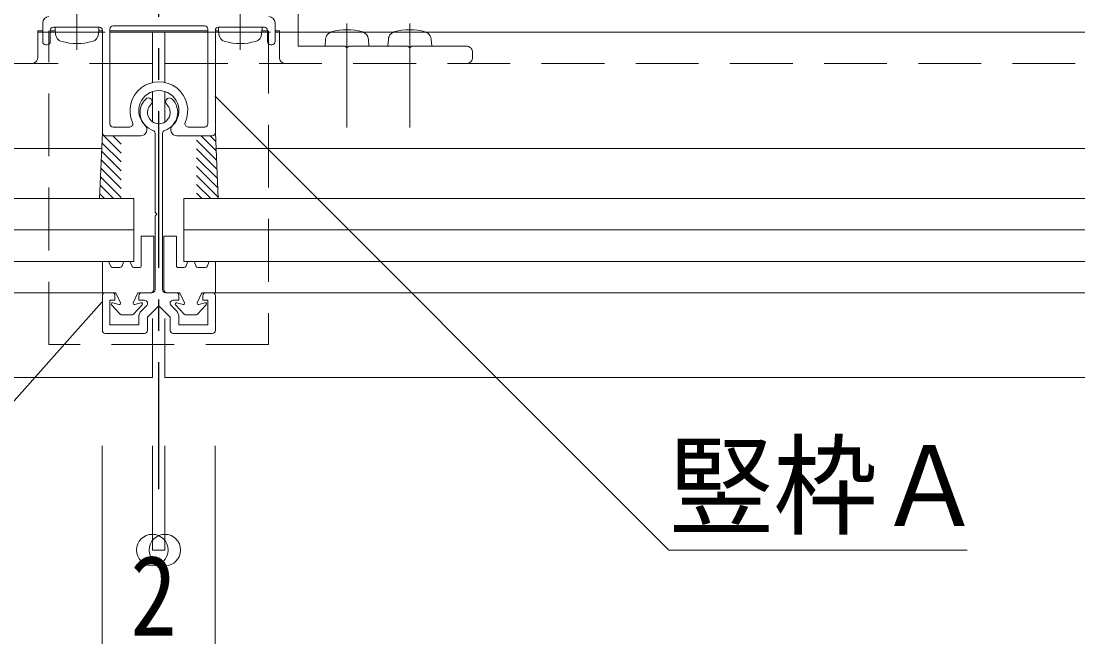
# Model space of a CAD drawing. Units: millimetres at full size, sheet at 1:5; details may follow other scales. Extents: x -1050 to 1050, y -742 to 742.
# Drawn here: x 526.1 to 695.5, y -575.6 to -477.5 of the extents above; entities that cross this region are included whole.
import ezdxf
from ezdxf.enums import TextEntityAlignment as Align

# ---------------------------------------------------------------- set-up
doc = ezdxf.new("R2010")
doc.units = ezdxf.units.MM
doc.header["$LTSCALE"] = 5
doc.linetypes.add('CHAIN1', pattern=[8, 5, -1, 1, -1])
doc.linetypes.add('DASHED2', pattern=[3, 2, -1])
doc.layers.add('0-0_通り芯', color=7, linetype='CHAIN1')
for name, color, linetype, lineweight in [('0-3_寸法', 54, 'Continuous', 20), ('0-4_手摺部材', 92, 'Continuous', 20), ('0-7_ガラス', 6, 'Continuous', 20), ('0-8_その他', 11, 'Continuous', 20), ('0-9_文字', 3, 'Continuous', 20)]:
    doc.layers.add(name, color=color, linetype=linetype, lineweight=lineweight)
doc.styles.add('ＭＳ ゴシック', font='')
doc.styles.get('ＭＳ ゴシック').set_extended_font_data('MS Gothic')

# ---------------------------------------------------------------- blocks, each defined once
blk = doc.blocks.new('dimension_origin')
at = {"color": 0, "linetype": 'Continuous', "lineweight": -2}
blk.add_circle((0, 0), 1.25, dxfattribs=at)

msp = doc.modelspace()

# ---------------------------------------------------------------- linework, layer by layer
at = {"layer": '0-0_通り芯'}
for q in [(548.02, -552.11), (548.02, -545.128)]:
    msp.add_line((548.02, -411.855), q, dxfattribs=at)
at = {"layer": '0-3_寸法'}
for p, q in [((539.02, -599.293), (539.02, -545.172)), ((547.02, -561.793), (547.02, -545.172)), ((549.02, -561.793), (549.02, -545.172)), ((557.02, -599.293), (557.02, -545.172)), ((547.02, -561.793), (549.02, -561.793))]:
    msp.add_line(p, q, dxfattribs=at)
at = {"layer": '0-4_手摺部材'}
for p, q in [((570.27, -479.293), (570.27, -467.793)), ((528.77, -479.093), (528.77, -479.293)), ((529.52, -479.093), (528.77, -479.093)), ((528.77, -479.293), (529.52, -479.293)), ((529.561, -477.793), (529.561, -480.793)), ((531.573, -479.093), (530.72, -479.093)), ((530.72, -479.293), (531.59, -479.293)), ((530.761, -480.793), (530.761, -478.993)), ((531.261, -478.493), (538.561, -478.493)), ((531.52, -478.493), (538.52, -478.493)), ((538.45, -479.293), (539.02, -479.293)), ((539.02, -479.093), (538.468, -479.093)), ((539.061, -495.293), (539.061, -478.993)), ((555.82, -479.093), (540.22, -479.093)), ((540.22, -479.293), (555.82, -479.293)), ((547.02, -479.293), (540.22, -479.293)), ((540.261, -478.793), (540.261, -493.893)), ((555.361, -478.293), (540.761, -478.293)), ((547.02, -487.303), (547.02, -479.293)), ((549.02, -479.293), (549.02, -487.303)), ((555.82, -479.293), (549.02, -479.293)), ((555.861, -478.793), (555.861, -493.893)), ((557.573, -479.093), (557.02, -479.093)), ((557.02, -479.293), (557.59, -479.293)), ((557.061, -495.293), (557.061, -478.993)), ((557.52, -478.493), (564.52, -478.493)), ((564.861, -478.493), (557.561, -478.493)), ((564.45, -479.293), (565.32, -479.293)), ((565.32, -479.093), (564.468, -479.093)), ((565.361, -480.793), (565.361, -478.993)), ((567.27, -479.093), (566.52, -479.093)), ((566.52, -479.293), (695.52, -479.293)), ((566.561, -477.793), (566.561, -480.793)), ((567.27, -479.293), (567.27, -479.093)), ((530.061, -481.293), (530.261, -481.293)), ((566.061, -481.293), (565.861, -481.293)), ((547.02, -488.753), (547.02, -493.57)), ((549.02, -488.753), (549.02, -493.57)), ((543.413, -494.393), (540.761, -494.393)), ((552.708, -494.393), (555.361, -494.393)), ((539.561, -495.793), (545.19, -495.793)), ((547.461, -495.398), (547.461, -507.996)), ((548.661, -495.398), (548.661, -520.296)), ((556.561, -495.793), (550.931, -495.793)), ((539.034, -497.793), (400.52, -497.793)), ((557.087, -497.793), (695.52, -497.793)), ((547.761, -508.296), (547.461, -507.996)), ((547.761, -508.296), (547.461, -508.596)), ((547.461, -508.596), (547.461, -520.296)), ((539.061, -520.796), (400.52, -520.796)), ((539.061, -521.296), (539.061, -526.796)), ((539.561, -520.796), (540.561, -520.796)), ((541.061, -521.296), (541.061, -521.996)), ((544.861, -521.296), (544.861, -521.996)), ((545.361, -520.796), (546.961, -520.796)), ((550.761, -520.796), (549.161, -520.796)), ((551.261, -521.296), (551.261, -521.996)), ((555.061, -521.296), (555.061, -521.996)), ((556.561, -520.796), (555.561, -520.796)), ((557.061, -520.796), (695.52, -520.796)), ((557.061, -521.296), (557.061, -526.796)), ((540.261, -521.996), (541.061, -521.996)), ((544.861, -521.996), (545.774, -521.996)), ((545.271, -523.706), (546.127, -522.849)), ((546.261, -524.696), (548.061, -522.896)), ((549.861, -524.696), (548.061, -522.896)), ((550.851, -523.706), (549.994, -522.849)), ((551.261, -521.996), (550.348, -521.996)), ((555.861, -521.996), (555.061, -521.996)), ((544.861, -524.696), (544.861, -525.896)), ((546.261, -524.696), (546.261, -526.796)), ((547.02, -534.293), (547.02, -524.893)), ((549.02, -534.293), (549.02, -524.893)), ((549.861, -524.696), (549.861, -526.796)), ((551.261, -524.696), (551.261, -525.896)), ((539.561, -527.296), (545.761, -527.296)), ((556.561, -527.296), (550.361, -527.296)), ((400.52, -534.293), (547.02, -534.293)), ((549.02, -534.293), (695.52, -534.293))]:
    msp.add_line(p, q, dxfattribs=at)
at = {"layer": '0-4_手摺部材', "linetype": 'CHAIN1'}
for p, q in [((535.02, -469.493), (535.02, -482.093)), ((561.02, -469.493), (561.02, -482.093)), ((578.02, -477.893), (578.02, -494.493)), ((588.02, -477.893), (588.02, -494.493))]:
    msp.add_line(p, q, dxfattribs=at)
at = {"layer": '0-4_手摺部材', "linetype": 'DASHED2'}
for p, q in [((528.77, -479.293), (528.77, -483.293)), ((529.52, -479.293), (540.22, -479.293)), ((555.82, -479.293), (566.52, -479.293)), ((567.27, -483.293), (567.27, -479.293)), ((570.27, -481.493), (570.27, -479.293)), ((574.618, -480.374), (574.52, -481.493)), ((581.422, -480.374), (581.52, -481.493)), ((584.618, -480.374), (584.52, -481.493)), ((591.422, -480.374), (591.52, -481.493)), ((577.72, -481.493), (570.27, -481.493)), ((578.02, -481.793), (577.72, -481.493)), ((578.02, -481.793), (578.32, -481.493)), ((587.72, -481.493), (578.32, -481.493)), ((588.02, -481.793), (587.72, -481.493)), ((588.02, -481.793), (588.32, -481.493)), ((597.02, -481.493), (588.32, -481.493)), ((598.02, -483.293), (598.02, -482.493)), ((547.02, -484.293), (400.52, -484.293)), ((549.02, -484.293), (695.52, -484.293))]:
    msp.add_line(p, q, dxfattribs=at)
msp.add_lwpolyline([(565.52, -479.043), (565.52, -529.043), (530.52, -529.043), (530.52, -479.043)], dxfattribs=at)
at = {"layer": '0-4_手摺部材'}
for points in [[(531.618, -479.612), (531.538, -478.693), (531.52, -478.493)], [(538.422, -479.612), (538.503, -478.693), (538.52, -478.493)], [(557.618, -479.612), (557.538, -478.693), (557.52, -478.493)], [(564.422, -479.612), (564.503, -478.693), (564.52, -478.493)], [(540.261, -521.996), (540.261, -525.896), (544.861, -525.896)], [(555.861, -521.996), (555.861, -525.896), (551.261, -525.896)]]:
    msp.add_lwpolyline(points, dxfattribs=at)
for centre, radius, start, end in [((530.561, -477.793), 1, 90, 180), ((565.561, -477.793), 1, 0, 90), ((531.261, -478.993), 0.5, 90, 180), ((538.561, -478.993), 0.5, 0, 90), ((540.761, -478.793), 0.5, 90, 180), ((555.361, -478.793), 0.5, 0, 90), ((557.561, -478.993), 0.5, 90, 180), ((564.861, -478.993), 0.5, 0, 90), ((575.913, -480.487), 1.3, 105.88085, 113.31036), ((578.02, -487.893), 9, 74.11915, 105.88085), ((580.127, -480.487), 1.3, 66.68964, 74.11915), ((585.913, -480.487), 1.3, 105.88085, 113.31036), ((588.02, -487.893), 9, 74.11915, 105.88085), ((590.127, -480.487), 1.3, 66.68964, 74.11915), ((530.061, -480.793), 0.5, 180, 270), ((530.261, -480.793), 0.5, 270, 0), ((532.913, -479.499), 1.3, 185, 254.11915), ((535.02, -472.093), 9, 254.11915, 285.88085), ((537.127, -479.499), 1.3, 285.88085, 355), ((558.913, -479.499), 1.3, 185, 254.11915), ((561.02, -472.093), 9, 254.11915, 285.88085), ((563.127, -479.499), 1.3, 285.88085, 355), ((565.861, -480.793), 0.5, 180, 270), ((566.061, -480.793), 0.5, 270, 0), ((548.061, -491.793), 4.6, 335.68426, 204.31574), ((548.061, -491.793), 3.2, 313.47607, 226.52393), ((548.061, -492.076), 3, 134.47751, 251.68231), ((546.379, -490.363), 0.6, 314.47751, 134.47751), ((548.061, -492.076), 1.8, 134.47751, 45.5225), ((548.061, -492.076), 3, 288.3177, 45.52249), ((549.742, -490.363), 0.6, 45.52249, 225.5225), ((540.761, -493.893), 0.5, 180, 270), ((543.413, -493.893), 0.5, 270, 24.31574), ((545.19, -494.821), 0.972, 270, 46.52393), ((550.931, -494.821), 0.972, 133.47607, 270), ((552.708, -493.893), 0.5, 155.68426, 270), ((555.361, -493.893), 0.5, 270, 0), ((539.561, -495.293), 0.5, 180, 270), ((546.961, -495.398), 0.5, 0, 71.68231), ((549.161, -495.398), 0.5, 108.3177, 180), ((556.561, -495.293), 0.5, 270, 0), ((539.561, -521.296), 0.5, 90, 180), ((540.561, -521.296), 0.5, 0, 90), ((545.361, -521.296), 0.5, 90, 180), ((546.961, -520.296), 0.5, 270, 0), ((549.161, -520.296), 0.5, 180, 270), ((550.761, -521.296), 0.5, 0, 90), ((555.561, -521.296), 0.5, 90, 180), ((556.561, -521.296), 0.5, 0, 90), ((545.774, -522.496), 0.5, 315, 90), ((550.348, -522.496), 0.5, 90, 225), ((546.261, -524.696), 1.4, 135, 180), ((549.861, -524.696), 1.4, 0, 45), ((539.561, -526.796), 0.5, 180, 270), ((545.761, -526.796), 0.5, 270, 0), ((550.361, -526.796), 0.5, 180, 270), ((556.561, -526.796), 0.5, 270, 0)]:
    msp.add_arc(centre, radius, start, end, dxfattribs=at)
at = {"layer": '0-4_手摺部材', "linetype": 'DASHED2'}
for centre, radius, start, end in [((575.913, -480.487), 1.3, 113.31036, 175), ((580.127, -480.487), 1.3, 5, 66.68964), ((585.913, -480.487), 1.3, 113.31036, 175), ((590.127, -480.487), 1.3, 5, 66.68964), ((597.02, -482.493), 1, 0, 90), ((527.77, -483.293), 1, 270, 0), ((568.27, -483.293), 1, 180, 270), ((597.02, -483.293), 1, 270, 0)]:
    msp.add_arc(centre, radius, start, end, dxfattribs=at)
at = {"layer": '0-7_ガラス'}
for p, q in [((544.061, -505.796), (400.52, -505.796)), ((544.061, -515.796), (544.061, -505.796)), ((552.061, -515.796), (552.061, -505.796)), ((552.061, -505.796), (695.52, -505.796)), ((400.52, -510.796), (544.061, -510.796)), ((552.061, -510.796), (695.52, -510.796)), ((400.52, -515.796), (544.061, -515.796)), ((552.061, -515.796), (695.52, -515.796))]:
    msp.add_line(p, q, dxfattribs=at)
at = {"layer": '0-8_その他'}
for p, q in [((539.061, -495.293), (538.604, -505.796)), ((542.061, -498.55), (539.05, -495.54)), ((542.061, -497.136), (540.717, -495.793)), ((557.186, -498.176), (554.803, -495.793)), ((557.122, -496.697), (556.217, -495.793)), ((557.061, -495.293), (557.517, -505.796)), ((542.061, -499.965), (538.991, -496.895)), ((557.25, -499.654), (554.061, -496.465)), ((557.315, -501.133), (554.061, -497.879)), ((542.061, -502.793), (538.873, -499.605)), ((542.061, -501.379), (538.932, -498.25)), ((557.379, -502.611), (554.061, -499.293)), ((542.061, -504.207), (538.814, -500.961)), ((557.443, -504.09), (554.061, -500.707)), ((542.061, -505.621), (538.755, -502.316)), ((557.507, -505.568), (554.061, -502.121)), ((540.821, -505.796), (538.696, -503.671)), ((556.321, -505.796), (554.061, -503.536)), ((539.406, -505.796), (538.637, -505.027)), ((554.906, -505.796), (554.061, -504.95)), ((547.261, -511.796), (545.261, -511.796)), ((545.261, -511.796), (545.261, -516.496)), ((547.261, -511.796), (547.261, -520.296)), ((548.861, -511.796), (550.861, -511.796)), ((548.861, -511.796), (548.861, -520.296)), ((550.861, -511.796), (550.861, -516.496)), ((539.061, -515.796), (539.061, -520.796)), ((540.061, -515.796), (539.061, -515.796)), ((540.385, -516.607), (540.061, -515.796)), ((542.461, -515.796), (542.136, -516.607)), ((543.461, -515.796), (542.461, -515.796)), ((543.785, -516.607), (543.461, -515.796)), ((552.336, -516.607), (552.661, -515.796)), ((552.661, -515.796), (553.661, -515.796)), ((553.661, -515.796), (553.985, -516.607)), ((555.736, -516.607), (556.061, -515.796)), ((556.061, -515.796), (557.061, -515.796)), ((557.061, -515.796), (557.061, -520.796)), ((541.858, -516.796), (540.664, -516.796)), ((544.961, -516.796), (544.064, -516.796)), ((551.161, -516.796), (552.058, -516.796)), ((554.264, -516.796), (555.458, -516.796)), ((541.082, -520.796), (539.061, -520.796)), ((541.264, -520.913), (541.943, -522.413)), ((544.657, -520.913), (543.978, -522.413)), ((546.761, -520.796), (544.84, -520.796)), ((549.361, -520.796), (551.282, -520.796)), ((551.464, -520.913), (552.143, -522.413)), ((554.857, -520.913), (554.178, -522.413)), ((555.04, -520.796), (557.061, -520.796)), ((541.901, -524.231), (540.514, -522.731)), ((540.716, -522.403), (541.705, -522.688)), ((544.02, -524.231), (545.407, -522.731)), ((545.205, -522.403), (544.216, -522.688)), ((552.101, -524.231), (550.714, -522.731)), ((550.916, -522.403), (551.905, -522.688)), ((554.22, -524.231), (555.607, -522.731)), ((555.405, -522.403), (554.416, -522.688)), ((542.048, -524.296), (543.873, -524.296)), ((554.073, -524.296), (552.248, -524.296))]:
    msp.add_line(p, q, dxfattribs=at)
for centre, radius, start, end in [((544.961, -516.496), 0.3, 270, 0), ((551.161, -516.496), 0.3, 180, 270), ((540.664, -516.496), 0.3, 201.80141, 270), ((541.858, -516.496), 0.3, 270, 338.19859), ((544.064, -516.496), 0.3, 201.80141, 270), ((552.058, -516.496), 0.3, 270, 338.19859), ((554.264, -516.496), 0.3, 201.80141, 270), ((555.458, -516.496), 0.3, 270, 338.19859), ((541.082, -520.996), 0.2, 24.35477, 90), ((544.84, -520.996), 0.2, 90, 155.64523), ((546.761, -520.296), 0.5, 270, 0), ((549.361, -520.296), 0.5, 180, 270), ((551.282, -520.996), 0.2, 24.35477, 90), ((555.04, -520.996), 0.2, 90, 155.64523), ((540.661, -522.596), 0.2, 73.96257, 222.76769), ((541.761, -522.496), 0.2, 253.96257, 24.35477), ((544.161, -522.496), 0.2, 155.64523, 286.03743), ((545.261, -522.596), 0.2, 317.23231, 106.03743), ((550.861, -522.596), 0.2, 73.96257, 222.76769), ((551.961, -522.496), 0.2, 253.96257, 24.35477), ((554.361, -522.496), 0.2, 155.64523, 286.03743), ((555.461, -522.596), 0.2, 317.23231, 106.03743), ((542.048, -524.096), 0.2, 222.76769, 270), ((543.873, -524.096), 0.2, 270, 317.23231), ((552.248, -524.096), 0.2, 222.76769, 270), ((554.073, -524.096), 0.2, 270, 317.23231)]:
    msp.add_arc(centre, radius, start, end, dxfattribs=at)
at = {"layer": '0-9_文字'}
for points in [[(556.979, -489.407), (629.306, -561.793), (676.806, -561.793)], [(538.979, -522.317), (503.833, -561.793), (456.333, -561.793)]]:
    msp.add_lwpolyline(points, dxfattribs=at)

# ---------------------------------------------------------------- block references
at = {"layer": '0-3_寸法', "xscale": 2, "yscale": 2, "rotation": 180}
msp.add_blockref('dimension_origin', (547.02, -561.793), dxfattribs=at)
at = {"layer": '0-3_寸法', "xscale": 2, "yscale": 2}
msp.add_blockref('dimension_origin', (549.02, -561.793), dxfattribs=at)

# ---------------------------------------------------------------- texts
at = {"layer": '0-3_寸法', "style": 'ＭＳ ゴシック', "width": 0.85}
msp.add_text('2', height=12.83, dxfattribs=at).set_placement((543.5, -579.293), align=Align.BOTTOM_LEFT)
at = {"layer": '0-9_文字', "style": 'ＭＳ ゴシック', "width": 0.95}
msp.add_text('竪枠Ａ', height=12.83, dxfattribs=at).set_placement((629.306, -561.793), align=Align.BOTTOM_LEFT)

doc.saveas('drawing.dxf')
